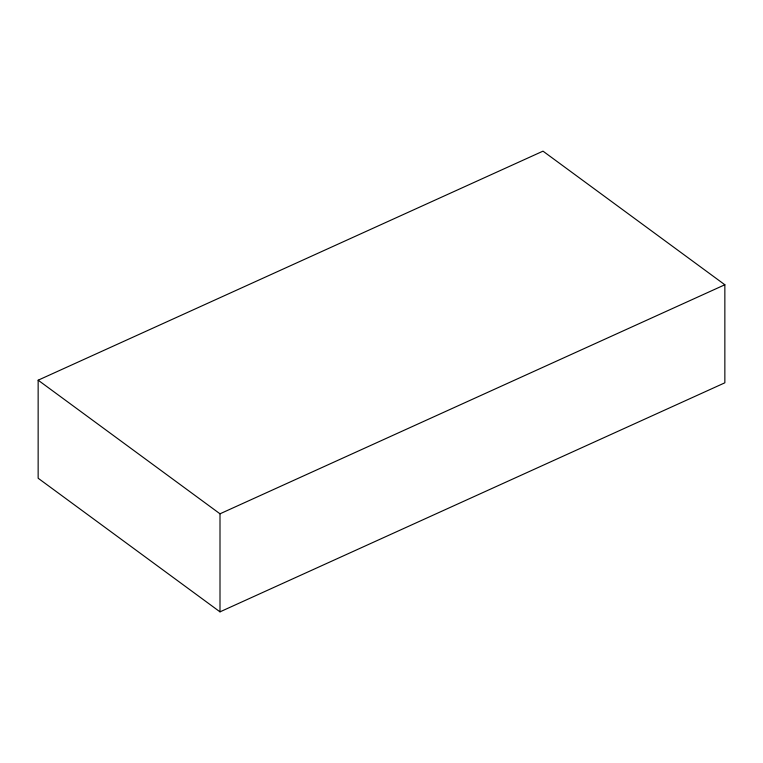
<?xml version="1.0" encoding="UTF-8"?>
<svg xmlns="http://www.w3.org/2000/svg" width="763" height="763" viewBox="0 0 763 763"><rect width="100%" height="100%" fill="white"/><g stroke="black" fill="none" stroke-linecap="round" stroke-linejoin="round"><path stroke-width="1.14" d="M38.15 380.193L542.998 151.15L724.85 284.761L724.85 382.807L220.002 611.85L38.15 478.239L38.15 380.193L220.002 513.804L220.002 611.85M220.002 513.804L724.85 284.761"/></g></svg>
